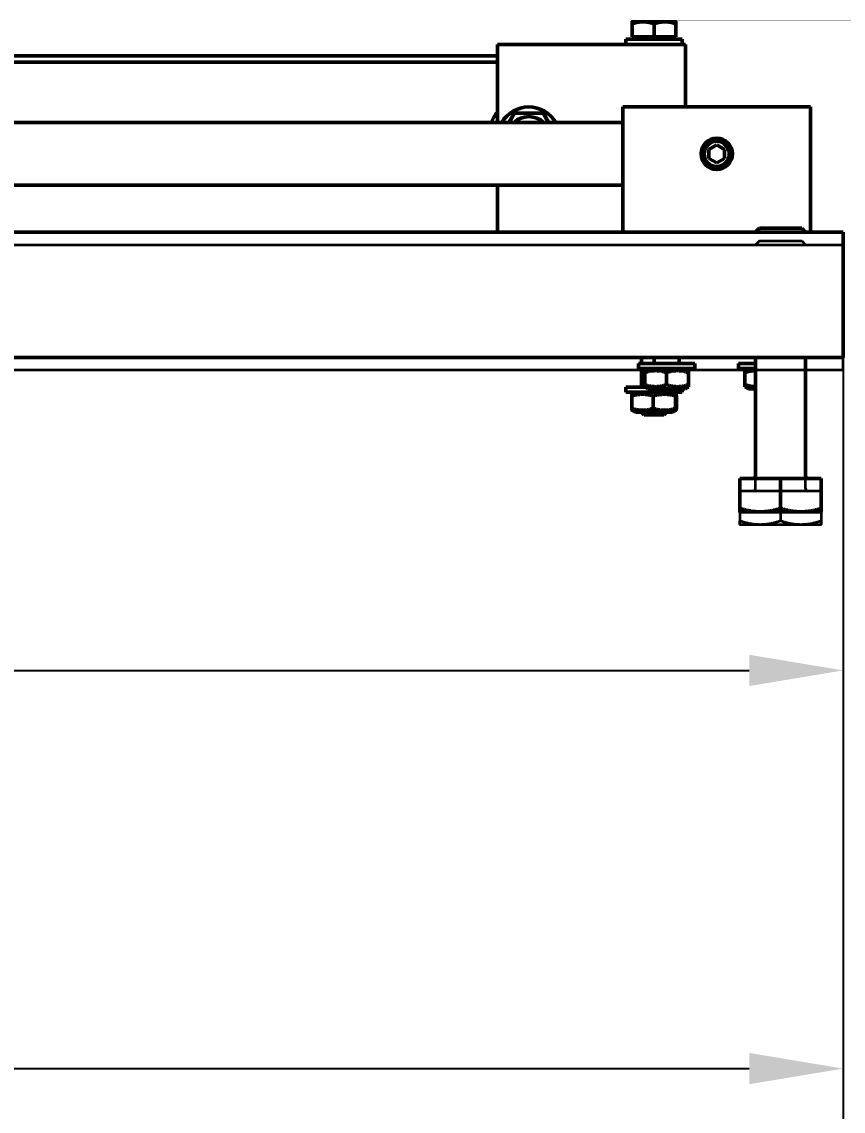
# Model space of a CAD drawing. Header units: millimetres. Extents: x -1328 to 2520, y -765 to 1782.
# Drawn here: x 1631 to 1762.2, y 987.5 to 1161.5 of the extents above; entities that cross this region are included whole.
import ezdxf

# ---------------------------------------------------------------- set-up
doc = ezdxf.new("R2010")
doc.units = ezdxf.units.MM
doc.header["$LTSCALE"] = 6
for name, color, linetype, lineweight in [('Dimension (ISO)', 7, 'Continuous', 25), ('Reference (ISO)', 7, 'Continuous', 35), ('Visible (ISO)', 7, 'Continuous', 50)]:
    doc.layers.add(name, color=color, linetype=linetype, lineweight=lineweight)
doc.styles.add('Note Text (ISO)', font='tahoma.ttf')
doc.dimstyles.new('Default (ISO)', dxfattribs={"dimscale": 6, "dimtxt": 3.5, "dimasz": 2.5, "dimexe": 3.175, "dimexo": 0, "dimgap": 0.762, "dimtad": 1, "dimrnd": 1e-08, "dimzin": 0, "dimtxsty": 'Note Text (ISO)', "dimcen": 0.09, "dimdle": 10, "dimclrd": 256, "dimclre": 256, "dimclrt": 256, "dimazin": 0, "dimtfac": 1.001486, "dimtmove": 0, "dimatfit": 3, "dimfxl": 1, "dimtolj": 1, "dimtzin": 0, "dimlwd": -1, "dimlwe": -1, "dimarcsym": 0})

# ---------------------------------------------------------------- blocks, each defined once
blk = doc.blocks.new('*D17')
at = {"layer": 'Defpoints', "color": 0, "transparency": 16777216}
for p in [(1118.47, 1126.34), (1762.15, 1107.94), (1762.15, 994.34)]:
    blk.add_point(p, dxfattribs=at)
at = {"layer": 'Dimension (ISO)', "transparency": 16777216}
for p, q in [((1118.47, 1126.34), (1118.47, 975.29)), ((1762.15, 1107.94), (1762.15, 975.29)), ((1133.47, 994.34), (1747.15, 994.34))]:
    blk.add_line(p, q, dxfattribs=at)
for points in [[(1133.47, 996.84), (1133.47, 991.84), (1118.47, 994.34)], [(1747.15, 996.84), (1747.15, 991.84), (1762.15, 994.34)]]:
    blk.add_solid(points, dxfattribs=at)
at = {"layer": 'Dimension (ISO)', "transparency": 16777216, "insert": (1377.16, 1026.12), "char_height": 21, "attachment_point": 1, "style": 'Note Text (ISO)'}
blk.add_mtext('\\A1;\\fTahoma|b0|i0;\\H21.0000;aprox 644', dxfattribs=at)
blk = doc.blocks.new('*D18')
at = {"layer": 'Defpoints', "color": 0, "transparency": 16777216}
for p in [(1122.15, 1107.94), (1762.15, 1107.94), (1762.15, 1057.94)]:
    blk.add_point(p, dxfattribs=at)
at = {"layer": 'Dimension (ISO)', "transparency": 16777216}
for p, q in [((1122.15, 1107.94), (1122.15, 1038.89)), ((1762.15, 1107.94), (1762.15, 1038.89)), ((1137.15, 1057.94), (1747.15, 1057.94))]:
    blk.add_line(p, q, dxfattribs=at)
for points in [[(1137.15, 1060.44), (1137.15, 1055.44), (1122.15, 1057.94)], [(1747.15, 1060.44), (1747.15, 1055.44), (1762.15, 1057.94)]]:
    blk.add_solid(points, dxfattribs=at)
at = {"layer": 'Dimension (ISO)', "transparency": 16777216, "insert": (1419.69, 1084.37), "char_height": 21, "attachment_point": 1, "style": 'Note Text (ISO)'}
blk.add_mtext('\\A1;640', dxfattribs=at)

msp = doc.modelspace()

# ---------------------------------------------------------------- linework, layer by layer
at = {"layer": 'Reference (ISO)'}
for p, q in [((1467.15, 1125.94), (1762.15, 1125.94)), ((1748.78, 1126.57), (1748.15, 1125.94)), ((1748.78, 1126.57), (1755.53, 1126.57)), ((1755.53, 1126.57), (1756.15, 1125.94)), ((1762.15, 1105.94), (1762.15, 1125.94)), ((1467.15, 1105.94), (1762.15, 1105.94)), ((1748.15, 1086.97), (1748.15, 1105.94)), ((1756.15, 1086.97), (1756.15, 1105.94)), ((1752.15, 1086.57), (1745.65, 1086.57)), ((1745.65, 1086.57), (1745.65, 1081.85)), ((1758.65, 1086.57), (1752.15, 1086.57)), ((1752.15, 1086.57), (1752.15, 1081.85)), ((1758.65, 1086.57), (1758.65, 1081.85)), ((1745.65, 1081.27), (1748.9, 1081.27)), ((1748.9, 1081.27), (1755.4, 1081.27)), ((1755.4, 1081.27), (1758.65, 1081.27))]:
    msp.add_line(p, q, dxfattribs=at)
for centre, start, end in [((1747.75, 1086.97), 270, 0), ((1756.55, 1086.97), 180, 270)]:
    msp.add_arc(centre, 0.4, start, end, dxfattribs=at)
for points, weights in [([(1745.65, 1081.27), (1745.65, 1081.27), (1745.65, 1081.85)], [1, 1.03979481455, 1.00354456497]), ([(1745.65, 1081.85), (1747.4, 1081.27), (1748.9, 1081.27)], [1.00354456497, 1.03979481455, 1]), ([(1748.9, 1081.27), (1750.41, 1081.27), (1752.15, 1081.85)], [1, 1.03979166106, 1.00355030969]), ([(1752.15, 1081.85), (1753.9, 1081.27), (1755.4, 1081.27)], [1.00355030969, 1.03979166106, 1]), ([(1755.4, 1081.27), (1756.91, 1081.27), (1758.65, 1081.85)], [1, 1.03979481455, 1.00354456497]), ([(1758.65, 1081.85), (1758.65, 1081.27), (1758.65, 1081.27)], [1.00354456497, 1.03979481455, 1])]:
    msp.add_rational_spline(points, weights, degree=2, dxfattribs=at)
at = {"layer": 'Visible (ISO)'}
for p, q in [((1730.21, 1161.54), (1728.46, 1161.54)), ((1728.46, 1159.14), (1728.46, 1161.23)), ((1733.71, 1161.54), (1730.21, 1161.54)), ((1731.96, 1159.14), (1731.96, 1161.23)), ((1735.46, 1161.54), (1733.71, 1161.54)), ((1735.46, 1159.14), (1735.46, 1161.23)), ((1731.96, 1159.14), (1728.46, 1159.14)), ((1729.01, 1159.14), (1729.01, 1158.74)), ((1735.46, 1159.14), (1731.96, 1159.14)), ((1734.91, 1159.14), (1734.91, 1158.74)), ((1706.96, 1157.94), (1706.96, 1145.44)), ((1706.96, 1157.94), (1736.96, 1157.94)), ((1736.46, 1158.74), (1727.46, 1158.74)), ((1727.46, 1158.74), (1727.46, 1157.94)), ((1736.46, 1158.74), (1736.46, 1157.94)), ((1736.96, 1157.94), (1736.96, 1147.94)), ((1706.96, 1156.08), (1627.73, 1156.08)), ((1627.73, 1155.08), (1706.96, 1155.08)), ((1726.96, 1147.94), (1726.96, 1127.94)), ((1726.96, 1147.94), (1756.96, 1147.94)), ((1756.96, 1147.94), (1756.96, 1127.94)), ((1726.96, 1145.44), (1552.73, 1145.44)), ((1740.71, 1141.16), (1741.96, 1141.88)), ((1741.96, 1141.88), (1743.21, 1141.16)), ((1740.71, 1139.72), (1740.71, 1141.16)), ((1743.21, 1141.16), (1743.21, 1139.72)), ((1741.96, 1139), (1740.71, 1139.72)), ((1743.21, 1139.72), (1741.96, 1139)), ((1726.96, 1135.44), (1552.73, 1135.44)), ((1706.96, 1135.44), (1706.96, 1127.94)), ((1467.15, 1127.94), (1762.15, 1127.94)), ((1748.78, 1128.57), (1748.15, 1127.94)), ((1748.78, 1128.57), (1755.53, 1128.57)), ((1755.53, 1128.57), (1756.15, 1127.94)), ((1762.15, 1107.94), (1762.15, 1127.94)), ((1467.15, 1107.94), (1762.15, 1107.94)), ((1729.46, 1106.94), (1738.46, 1106.94)), ((1729.46, 1106.14), (1729.46, 1106.94)), ((1729.96, 1107.94), (1729.96, 1106.94)), ((1731.96, 1107.94), (1731.96, 1106.94)), ((1735.96, 1107.94), (1735.96, 1106.94)), ((1738.46, 1106.14), (1738.46, 1106.94)), ((1745.46, 1106.94), (1748.15, 1106.94)), ((1745.46, 1106.14), (1745.46, 1106.94)), ((1748.15, 1088.97), (1748.15, 1107.94)), ((1756.15, 1088.97), (1756.15, 1107.94)), ((1729.46, 1106.14), (1738.46, 1106.14)), ((1729.96, 1106.14), (1729.96, 1103.17)), ((1731.01, 1106.14), (1730.46, 1105.82)), ((1730.46, 1105.51), (1730.46, 1105.82)), ((1730.46, 1105.51), (1730.46, 1103.57)), ((1733.96, 1105.51), (1733.96, 1103.57)), ((1736.91, 1106.14), (1737.46, 1105.82)), ((1737.46, 1105.82), (1737.46, 1105.51)), ((1737.46, 1105.51), (1737.46, 1103.57)), ((1745.46, 1106.14), (1748.15, 1106.14)), ((1747.01, 1106.14), (1746.46, 1105.82)), ((1746.46, 1105.51), (1746.46, 1105.82)), ((1746.46, 1105.51), (1746.46, 1103.57)), ((1730.46, 1103.26), (1730.46, 1103.57)), ((1731.01, 1102.94), (1730.46, 1103.26)), ((1736.91, 1102.94), (1737.46, 1103.26)), ((1737.46, 1103.57), (1737.46, 1103.26)), ((1746.46, 1103.26), (1746.46, 1103.57)), ((1747.01, 1102.94), (1746.46, 1103.26)), ((1730.61, 1103.17), (1727.46, 1103.17)), ((1727.46, 1103.17), (1727.46, 1102.37)), ((1736.46, 1102.37), (1727.46, 1102.37)), ((1728.39, 1099.8), (1728.39, 1101.74)), ((1729.01, 1102.37), (1728.46, 1102.05)), ((1731.01, 1102.94), (1736.91, 1102.94)), ((1731.81, 1099.8), (1731.81, 1101.74)), ((1734.91, 1102.37), (1735.46, 1102.05)), ((1735.38, 1099.8), (1735.38, 1101.74)), ((1735.53, 1099.8), (1735.53, 1101.74)), ((1736.46, 1102.94), (1736.46, 1102.37)), ((1747.01, 1102.94), (1748.15, 1102.94)), ((1729.01, 1099.17), (1728.46, 1099.49)), ((1729.01, 1099.17), (1734.91, 1099.17)), ((1730.39, 1098.74), (1729.96, 1099.17)), ((1733.53, 1098.74), (1730.39, 1098.74)), ((1733.53, 1098.74), (1733.96, 1099.17)), ((1734.91, 1099.17), (1735.46, 1099.49)), ((1752.15, 1088.57), (1745.65, 1088.57)), ((1745.65, 1088.57), (1745.65, 1083.85)), ((1758.65, 1088.57), (1752.15, 1088.57)), ((1752.15, 1088.57), (1752.15, 1083.85)), ((1758.65, 1088.57), (1758.65, 1083.85)), ((1745.65, 1083.27), (1748.9, 1083.27)), ((1748.9, 1083.27), (1755.4, 1083.27)), ((1755.4, 1083.27), (1758.65, 1083.27))]:
    msp.add_line(p, q, dxfattribs=at)
for radius in [2.5, 2.01]:
    msp.add_circle((1741.96, 1140.44), radius, dxfattribs=at)
for centre, radius, start, end in [((1711.96, 1142.94), 6.5, 140.2849, 157.3801), ((1711.96, 1142.94), 5, 30, 150), ((1711.96, 1142.94), 3.45, 46.4387, 133.5613), ((1711.96, 1142.94), 2.5, 89.8174, 90.1826), ((1747.75, 1088.97), 0.4, 270, 0), ((1756.55, 1088.97), 0.4, 180, 270)]:
    msp.add_arc(centre, radius, start, end, dxfattribs=at)
for points, weights in [([(1730.21, 1161.54), (1729.4, 1161.54), (1728.46, 1161.23)], [1, 1.0379548493, 1]), ([(1728.46, 1161.23), (1728.46, 1161.54), (1728.46, 1161.54)], [1, 1.0379548493, 1]), ([(1731.96, 1161.23), (1731.02, 1161.54), (1730.21, 1161.54)], [1, 1.0379548493, 1]), ([(1733.71, 1161.54), (1732.9, 1161.54), (1731.96, 1161.23)], [1, 1.0379548493, 1]), ([(1735.46, 1161.23), (1734.52, 1161.54), (1733.71, 1161.54)], [1, 1.0379548493, 1]), ([(1735.46, 1161.54), (1735.46, 1161.54), (1735.46, 1161.23)], [1, 1.0379548493, 1]), ([(1708.79, 1145.44), (1709.19, 1146.14), (1709.65, 1146.94)], [1.07179676972, 1.05662432703, 1]), ([(1709.65, 1146.94), (1711.96, 1146.94), (1714.27, 1146.94)], [1, 1.15470053838, 1]), ([(1714.27, 1146.94), (1714.73, 1146.14), (1715.14, 1145.44)], [1, 1.05662432703, 1.07179676972]), ([(1733.96, 1105.51), (1732.21, 1106.09), (1730.46, 1105.51)], [1, 1.15470053838, 1]), ([(1737.46, 1105.51), (1735.71, 1106.09), (1733.96, 1105.51)], [1, 1.15470053838, 1]), ([(1748.15, 1105.82), (1747.37, 1105.81), (1746.46, 1105.51)], [1.07725503947, 1.0746362234, 1]), ([(1730.46, 1103.57), (1732.21, 1102.99), (1733.96, 1103.57)], [1, 1.15470053838, 1]), ([(1733.96, 1103.57), (1735.71, 1102.99), (1737.46, 1103.57)], [1, 1.15470053838, 1]), ([(1746.46, 1103.57), (1747.37, 1103.27), (1748.15, 1103.26)], [1, 1.0746362234, 1.07725503947]), ([(1728.39, 1101.74), (1728.43, 1102.03), (1728.46, 1102.05)], [1, 1.0720290989, 1.07698420901]), ([(1731.81, 1101.74), (1730.1, 1102.32), (1728.39, 1101.74)], [1, 1.15470053838, 1]), ([(1735.38, 1101.74), (1733.6, 1102.32), (1731.81, 1101.74)], [1, 1.15470053838, 1]), ([(1735.53, 1101.74), (1735.46, 1102.32), (1735.38, 1101.74)], [1, 1.15470053838, 1]), ([(1728.39, 1099.8), (1730.1, 1099.22), (1731.81, 1099.8)], [1, 1.15470053838, 1]), ([(1728.46, 1099.49), (1728.43, 1099.51), (1728.39, 1099.8)], [1.07698420901, 1.0720290989, 1]), ([(1731.81, 1099.8), (1733.6, 1099.22), (1735.38, 1099.8)], [1, 1.15470053838, 1]), ([(1735.38, 1099.8), (1735.46, 1099.22), (1735.53, 1099.8)], [1, 1.15470053838, 1]), ([(1745.65, 1083.27), (1745.65, 1083.27), (1745.65, 1083.85)], [1, 1.03979481455, 1.00354456497]), ([(1745.65, 1083.85), (1747.4, 1083.27), (1748.9, 1083.27)], [1.00354456497, 1.03979481455, 1]), ([(1748.9, 1083.27), (1750.41, 1083.27), (1752.15, 1083.85)], [1, 1.03979166106, 1.00355030969]), ([(1752.15, 1083.85), (1753.9, 1083.27), (1755.4, 1083.27)], [1.00355030969, 1.03979166106, 1]), ([(1755.4, 1083.27), (1756.91, 1083.27), (1758.65, 1083.85)], [1, 1.03979481455, 1.00354456497]), ([(1758.65, 1083.85), (1758.65, 1083.27), (1758.65, 1083.27)], [1.00354456497, 1.03979481455, 1])]:
    msp.add_rational_spline(points, weights, degree=2, dxfattribs=at)

# ---------------------------------------------------------------- dimensions: what is measured, and where the dimension line sits
at = {"layer": 'Dimension (ISO)'}
dim = msp.add_linear_dim(base=(1762.15, 994.34), p1=(1118.47, 1126.34), p2=(1762.15, 1107.94), text='\\fTahoma|b0|i0;\\H21.0000;aprox <>', dimstyle='Default (ISO)', override={"dimgap": 0.762, "dimdec": 0, "dimtol": 0, "dimlim": 0, "dimtp": 0, "dimtm": 0, "dimtdec": 2, "dimtofl": 0, "dimatfit": 1}, dxfattribs=at)
dim.commit()
dim.dimension.update_dxf_attribs({"geometry": '*D17', "text_midpoint": (1440.31, 994.34), "dimtype": 160})
dim = msp.add_linear_dim(base=(1762.15, 1057.94), p1=(1122.15, 1107.94), p2=(1762.15, 1107.94), angle=180, dimstyle='Default (ISO)', override={"dimgap": 0.762, "dimdec": 0, "dimtol": 0, "dimlim": 0, "dimtp": 0, "dimtm": 0, "dimtdec": 2, "dimtofl": 0, "dimatfit": 1}, dxfattribs=at)
dim.commit()
dim.dimension.update_dxf_attribs({"geometry": '*D18', "text_midpoint": (1442.15, 1057.94), "dimtype": 160})

doc.saveas('drawing.dxf')
